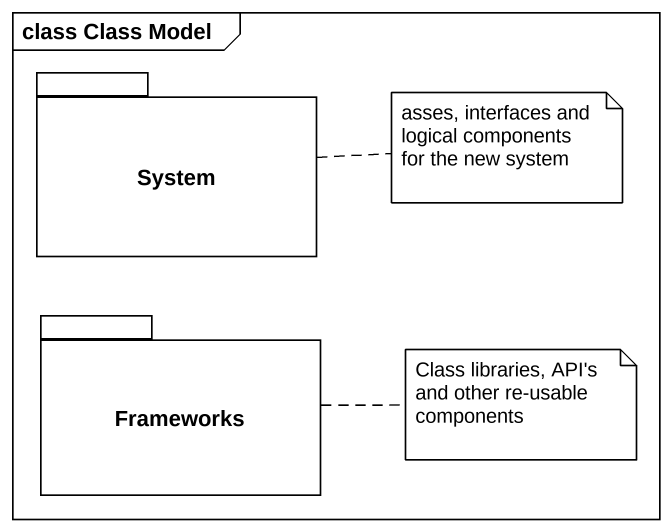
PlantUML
@startuml
mainframe class Class Model
package System {
}
package Frameworks {
}
note right of System : asses, interfaces and logical components for the new system
note right of Frameworks : Class libraries, API's and other re-usable components
@enduml
